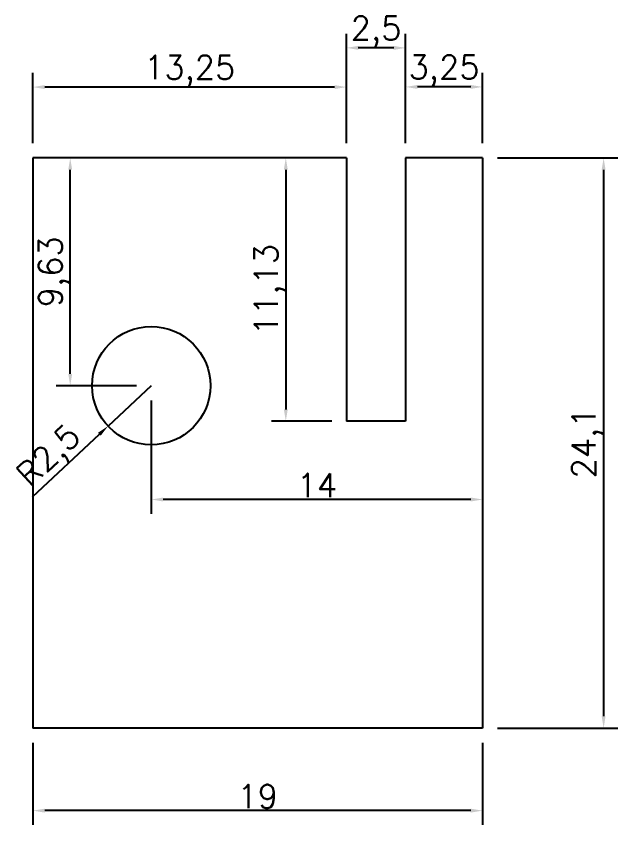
# Model space of a CAD drawing. Header units: millimetres. Extents: x 6817 to 15937, y -5221 to -164.
# Drawn here: x 9674.69 to 9700.12, y -607.14 to -572.96 of the extents above; entities that cross this region are included whole.
import ezdxf

# ---------------------------------------------------------------- set-up
doc = ezdxf.new("R2010")
doc.units = ezdxf.units.MM
doc.layers.add('图层2', color=108, linetype='Continuous')
doc.styles.get("Standard").update_dxf_attribs({"font": 'txt', "bigfont": 'gbcbig.shx'})
doc.dimstyles.new('ISO-25', dxfattribs={"dimtxt": 1, "dimasz": 0.5, "dimexe": 0.6, "dimexo": 0.625, "dimgap": 0.1, "dimtad": 1, "dimtxsty": 'Standard', "dimcen": 2.5, "dimadec": 0, "dimazin": 0, "dimtfac": 1, "dimtmove": 0, "dimatfit": 3, "dimfxl": 0, "dimarcsym": 0})

# ---------------------------------------------------------------- blocks, each defined once
blk = doc.blocks.new('*D1156')
at = {"layer": 'Defpoints', "color": 0, "linetype": 'ByBlock', "transparency": 16777216}
for p in [(9694.401, -578.947), (9694.401, -603.049), (9699.516, -603.049)]:
    blk.add_point(p, dxfattribs=at)
at = {"layer": '图层2', "color": 0, "linetype": 'ByBlock', "lineweight": -2, "transparency": 16777216}
for p, q in [((9695.026, -578.947), (9700.116, -578.947)), ((9699.516, -579.447), (9699.516, -602.549)), ((9695.026, -603.049), (9700.116, -603.049))]:
    blk.add_line(p, q, dxfattribs=at)
at = {"layer": '图层2', "color": 0, "linetype": 'ByBlock', "transparency": 16777216}
for points in [[(9699.432, -579.447), (9699.599, -579.447), (9699.516, -578.947)], [(9699.432, -602.549), (9699.599, -602.549), (9699.516, -603.049)]]:
    blk.add_solid(points, dxfattribs=at)
at = {"layer": '图层2', "color": 0, "linetype": 'ByBlock', "transparency": 16777216, "insert": (9698.832, -590.998), "char_height": 1, "attachment_point": 5, "rotation": 90}
blk.add_mtext('24,1', dxfattribs=at)
blk = doc.blocks.new('*D1157')
at = {"layer": 'Defpoints', "color": 0, "linetype": 'ByBlock', "transparency": 16777216}
for p in [(9691.151, -575.946), (9691.151, -578.947), (9694.401, -578.947)]:
    blk.add_point(p, dxfattribs=at)
at = {"layer": '图层2', "color": 0, "linetype": 'ByBlock', "lineweight": -2, "transparency": 16777216}
for p, q in [((9691.151, -578.322), (9691.151, -575.346)), ((9694.401, -578.322), (9694.401, -575.346)), ((9693.901, -575.946), (9691.651, -575.946))]:
    blk.add_line(p, q, dxfattribs=at)
at = {"layer": '图层2', "color": 0, "linetype": 'ByBlock', "transparency": 16777216}
for points in [[(9691.651, -575.862), (9691.651, -576.029), (9691.151, -575.946)], [(9693.901, -575.862), (9693.901, -576.029), (9694.401, -575.946)]]:
    blk.add_solid(points, dxfattribs=at)
at = {"layer": '图层2', "color": 0, "linetype": 'ByBlock', "transparency": 16777216, "insert": (9692.776, -575.262), "char_height": 1, "attachment_point": 5}
blk.add_mtext('3,25', dxfattribs=at)
blk = doc.blocks.new('*D1158')
at = {"layer": 'Defpoints', "color": 0, "linetype": 'ByBlock', "transparency": 16777216}
for p in [(9688.651, -574.295), (9688.651, -578.947), (9691.151, -578.947)]:
    blk.add_point(p, dxfattribs=at)
at = {"layer": '图层2', "color": 0, "linetype": 'ByBlock', "lineweight": -2, "transparency": 16777216}
for p, q in [((9688.651, -578.322), (9688.651, -573.695)), ((9691.151, -578.322), (9691.151, -573.695)), ((9690.651, -574.295), (9689.151, -574.295))]:
    blk.add_line(p, q, dxfattribs=at)
at = {"layer": '图层2', "color": 0, "linetype": 'ByBlock', "transparency": 16777216}
for points in [[(9689.151, -574.211), (9689.151, -574.378), (9688.651, -574.295)], [(9690.651, -574.211), (9690.651, -574.378), (9691.151, -574.295)]]:
    blk.add_solid(points, dxfattribs=at)
at = {"layer": '图层2', "color": 0, "linetype": 'ByBlock', "transparency": 16777216, "insert": (9689.901, -573.611), "char_height": 1, "attachment_point": 5}
blk.add_mtext('2,5', dxfattribs=at)
blk = doc.blocks.new('*D1159')
at = {"layer": 'Defpoints', "color": 0, "linetype": 'ByBlock', "transparency": 16777216}
for p in [(9675.401, -575.953), (9675.401, -578.947), (9688.651, -578.947)]:
    blk.add_point(p, dxfattribs=at)
at = {"layer": '图层2', "color": 0, "linetype": 'ByBlock', "lineweight": -2, "transparency": 16777216}
for p, q in [((9675.401, -578.322), (9675.401, -575.353)), ((9688.651, -578.322), (9688.651, -575.353)), ((9688.151, -575.953), (9675.901, -575.953))]:
    blk.add_line(p, q, dxfattribs=at)
at = {"layer": '图层2', "color": 0, "linetype": 'ByBlock', "transparency": 16777216}
for points in [[(9675.901, -575.869), (9675.901, -576.036), (9675.401, -575.953)], [(9688.151, -575.869), (9688.151, -576.036), (9688.651, -575.953)]]:
    blk.add_solid(points, dxfattribs=at)
at = {"layer": '图层2', "color": 0, "linetype": 'ByBlock', "transparency": 16777216, "insert": (9682.026, -575.269), "char_height": 1, "attachment_point": 5}
blk.add_mtext('13,25', dxfattribs=at)
blk = doc.blocks.new('*D1160')
at = {"layer": 'Defpoints', "color": 0, "linetype": 'ByBlock', "transparency": 16777216}
for p in [(9688.651, -578.947), (9686.087, -590.077), (9688.651, -590.077)]:
    blk.add_point(p, dxfattribs=at)
at = {"layer": '图层2', "color": 0, "linetype": 'ByBlock', "lineweight": -2, "transparency": 16777216}
for p, q in [((9688.026, -578.947), (9685.487, -578.947)), ((9686.087, -579.447), (9686.087, -589.577)), ((9688.026, -590.077), (9685.487, -590.077))]:
    blk.add_line(p, q, dxfattribs=at)
at = {"layer": '图层2', "color": 0, "linetype": 'ByBlock', "transparency": 16777216}
for points in [[(9686.004, -579.447), (9686.171, -579.447), (9686.087, -578.947)], [(9686.004, -589.577), (9686.171, -589.577), (9686.087, -590.077)]]:
    blk.add_solid(points, dxfattribs=at)
at = {"layer": '图层2', "color": 0, "linetype": 'ByBlock', "transparency": 16777216, "insert": (9685.404, -584.512), "char_height": 1, "attachment_point": 5, "rotation": 90}
blk.add_mtext('11,13', dxfattribs=at)
blk = doc.blocks.new('*D1161')
at = {"layer": 'Defpoints', "color": 0, "linetype": 'ByBlock', "transparency": 16777216}
for p in [(9680.401, -588.574), (9694.401, -588.583), (9680.401, -593.386)]:
    blk.add_point(p, dxfattribs=at)
at = {"layer": '图层2', "color": 0, "linetype": 'ByBlock', "lineweight": -2, "transparency": 16777216}
for p, q in [((9680.401, -589.199), (9680.401, -593.986)), ((9694.401, -589.208), (9694.401, -593.986)), ((9693.901, -593.386), (9680.901, -593.386))]:
    blk.add_line(p, q, dxfattribs=at)
at = {"layer": '图层2', "color": 0, "linetype": 'ByBlock', "transparency": 16777216}
for points in [[(9680.901, -593.303), (9680.901, -593.469), (9680.401, -593.386)], [(9693.901, -593.303), (9693.901, -593.469), (9694.401, -593.386)]]:
    blk.add_solid(points, dxfattribs=at)
at = {"layer": '图层2', "color": 0, "linetype": 'ByBlock', "transparency": 16777216, "insert": (9687.401, -592.786), "char_height": 1, "attachment_point": 5}
blk.add_mtext('14', dxfattribs=at)
blk = doc.blocks.new('*D1162')
at = {"layer": 'Defpoints', "color": 0, "linetype": 'ByBlock', "transparency": 16777216}
for p in [(9676.978, -578.947), (9680.401, -578.947), (9680.401, -588.574)]:
    blk.add_point(p, dxfattribs=at)
at = {"layer": '图层2', "color": 0, "linetype": 'ByBlock', "lineweight": -2, "transparency": 16777216}
for p, q in [((9679.776, -578.947), (9676.378, -578.947)), ((9676.978, -588.074), (9676.978, -579.447)), ((9679.776, -588.574), (9676.378, -588.574))]:
    blk.add_line(p, q, dxfattribs=at)
at = {"layer": '图层2', "color": 0, "linetype": 'ByBlock', "transparency": 16777216}
for points in [[(9676.894, -579.447), (9677.061, -579.447), (9676.978, -578.947)], [(9676.894, -588.074), (9677.061, -588.074), (9676.978, -588.574)]]:
    blk.add_solid(points, dxfattribs=at)
at = {"layer": '图层2', "color": 0, "linetype": 'ByBlock', "transparency": 16777216, "insert": (9676.294, -583.761), "char_height": 1, "attachment_point": 5, "rotation": 90}
blk.add_mtext('9,63', dxfattribs=at)
blk = doc.blocks.new('*D1163')
at = {"layer": 'Defpoints', "color": 0, "linetype": 'ByBlock', "transparency": 16777216}
for p in [(9675.401, -603.049), (9694.401, -603.049), (9675.401, -606.538)]:
    blk.add_point(p, dxfattribs=at)
at = {"layer": '图层2', "color": 0, "linetype": 'ByBlock', "lineweight": -2, "transparency": 16777216}
for p, q in [((9675.401, -603.674), (9675.401, -607.138)), ((9694.401, -603.674), (9694.401, -607.138)), ((9693.901, -606.538), (9675.901, -606.538))]:
    blk.add_line(p, q, dxfattribs=at)
at = {"layer": '图层2', "color": 0, "linetype": 'ByBlock', "transparency": 16777216}
for points in [[(9675.901, -606.454), (9675.901, -606.621), (9675.401, -606.538)], [(9693.901, -606.454), (9693.901, -606.621), (9694.401, -606.538)]]:
    blk.add_solid(points, dxfattribs=at)
at = {"layer": '图层2', "color": 0, "linetype": 'ByBlock', "transparency": 16777216, "insert": (9684.901, -605.938), "char_height": 1, "attachment_point": 5}
blk.add_mtext('19', dxfattribs=at)
blk = doc.blocks.new('*D1164')
at = {"layer": 'Defpoints', "color": 0, "linetype": 'ByBlock', "transparency": 16777216}
for p in [(9680.401, -588.574), (9678.576, -590.283)]:
    blk.add_point(p, dxfattribs=at)
at = {"layer": '图层2', "color": 0, "linetype": 'ByBlock', "lineweight": -2, "transparency": 16777216}
for p, q in [((9680.401, -588.574), (9678.576, -590.283)), ((9675.388, -593.267), (9678.211, -590.625))]:
    blk.add_line(p, q, dxfattribs=at)
at = {"layer": '图层2', "color": 0, "linetype": 'ByBlock', "transparency": 16777216}
blk.add_solid([(9678.154, -590.564), (9678.268, -590.685), (9678.576, -590.283)], dxfattribs=at)
at = {"layer": '图层2', "color": 0, "linetype": 'ByBlock', "transparency": 16777216, "insert": (9676.15, -591.618), "char_height": 1, "attachment_point": 5, "rotation": 43.1143}
blk.add_mtext('R2,5', dxfattribs=at)

msp = doc.modelspace()

# ---------------------------------------------------------------- linework, layer by layer
at = {"layer": '图层2', "color": 2, "linetype": 'ByBlock'}
for p, q in [((9688.651, -578.947), (9675.401, -578.947)), ((9675.401, -578.947), (9675.401, -603.049)), ((9688.651, -578.947), (9688.651, -590.077)), ((9694.401, -578.947), (9691.151, -578.947)), ((9691.151, -578.947), (9691.151, -590.077)), ((9694.401, -578.947), (9694.401, -603.049)), ((9691.151, -590.077), (9688.651, -590.077)), ((9694.401, -603.049), (9675.401, -603.049))]:
    msp.add_line(p, q, dxfattribs=at)
msp.add_circle((9680.401, -588.574), 2.5, dxfattribs=at)

# ---------------------------------------------------------------- dimensions: what is measured, and where the dimension line sits
at = {"layer": '图层2', "color": 6, "linetype": 'ByBlock'}
for base, p1, p2, angle, picture, middle in [((9688.651, -574.295), (9691.151, -578.947), (9688.651, -578.947), 180, '*D1158', (9689.901, -573.611)), ((9675.401, -575.953), (9688.651, -578.947), (9675.401, -578.947), 180, '*D1159', (9682.026, -575.269)), ((9676.978, -578.947), (9680.401, -588.574), (9680.401, -578.947), 90, '*D1162', (9676.294, -583.761)), ((9686.087, -590.077), (9688.651, -578.947), (9688.651, -590.077), 90, '*D1160', (9685.404, -584.512)), ((9699.516, -603.049), (9694.401, -578.947), (9694.401, -603.049), 90, '*D1156', (9698.832, -590.998)), ((9680.401, -593.386), (9694.401, -588.583), (9680.401, -588.574), 180, '*D1161', (9687.401, -592.786)), ((9675.401, -606.538), (9694.401, -603.049), (9675.401, -603.049), 180, '*D1163', (9684.901, -605.938))]:
    dim = msp.add_linear_dim(base=base, p1=p1, p2=p2, angle=angle, dimstyle='ISO-25', dxfattribs=at)
    dim.commit()
    dim.dimension.update_dxf_attribs({"geometry": picture, "text_midpoint": middle})
dim = msp.add_linear_dim(base=(9691.151, -575.946), p1=(9694.401, -578.947), p2=(9691.151, -578.947), angle=180, dimstyle='ISO-25', dxfattribs=at)
dim.commit()
dim.dimension.update_dxf_attribs({"geometry": '*D1157', "text_midpoint": (9692.776, -575.946), "dimtype": 160})
dim = msp.add_radius_dim(center=(9680.401, -588.574), mpoint=(9678.576, -590.283), dimstyle='ISO-25', dxfattribs=at)
dim.commit()
dim.dimension.update_dxf_attribs({"geometry": '*D1164', "text_midpoint": (9676.15, -591.618)})

doc.saveas('drawing.dxf')
